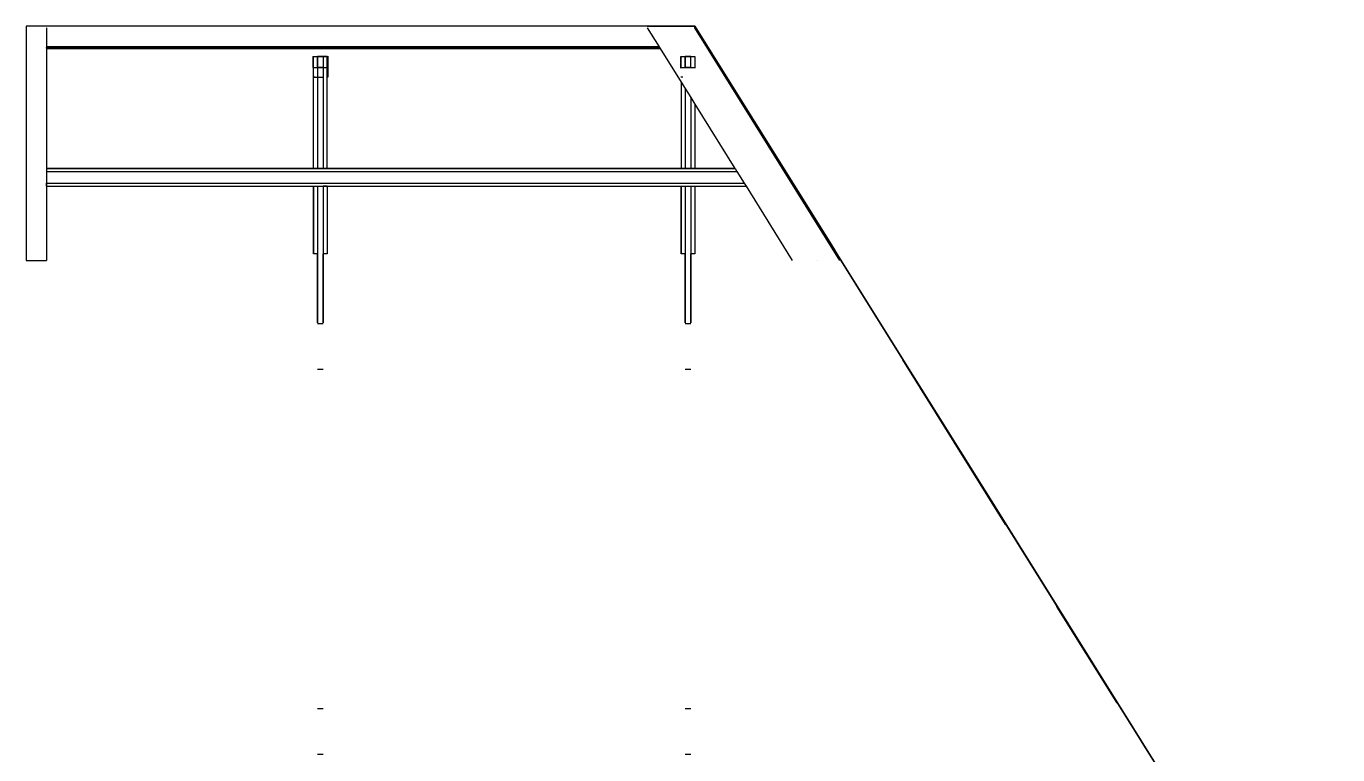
# Model space of a CAD drawing. Header units: metres. Extents: x -0.4 to 24.5, y -3 to 22.
# Drawn here: x 1.19 to 17.42, y 13.02 to 22.03 of the extents above; entities that cross this region are included whole.
import ezdxf

# ---------------------------------------------------------------- set-up
doc = ezdxf.new("R2010")
doc.units = ezdxf.units.M
for name, color, linetype in [('02_MURS_MAISON-F', 7, 'CONTINUOUS'), ('LAYER0-F', 7, 'CONTINUOUS'), ('Z_01_TOITURE-F', 7, 'CONTINUOUS'), ('Z_02_R_0-F', 7, 'CONTINUOUS'), ('Z_03_R-1-F', 7, 'CONTINUOUS'), ('Z_1_R+1-F', 7, 'CONTINUOUS')]:
    doc.layers.add(name, color=color, linetype=linetype)

msp = doc.modelspace()

# ---------------------------------------------------------------- linework, layer by layer
at = {"layer": '02_MURS_MAISON-F', "color": 7}
for points in [[(9.465, 22.03), (1.188, 22.03)], [(1.188, 22.03), (1.188, 19.134)], [(8.875, 22.03), (9.465, 22.03)], [(8.875, 22.013), (9.024, 21.775), (9.027, 21.769), (9.028, 21.768), (9.029, 21.766), (9.034, 21.758), (9.034, 21.757), (9.035, 21.757), (9.295, 21.34), (9.345, 21.26), (9.415, 21.148), (9.465, 21.067), (9.961, 20.272), (9.962, 20.271), (9.984, 20.234), (10.076, 20.088), (10.098, 20.052), (10.67, 19.134)], [(11.26, 19.134), (9.465, 22.013), (9.465, 22.03)], [(1.438, 21.775), (1.438, 20.272)], [(9.029, 21.766), (1.438, 21.766)], [(1.438, 21.758), (1.438, 21.766)], [(9.035, 21.757), (1.438, 21.757)], [(9.034, 21.758), (9.029, 21.766)], [(1.438, 20.234), (1.438, 19.134)], [(1.438, 20.052), (1.438, 20.088)], [(11.932, 18.08), (11.19, 19.267)], [(11.19, 19.267), (11.19, 19.264), (11.931, 18.079), (11.932, 18.077)], [(11.19, 19.267), (11.932, 18.08)], [(10.978, 19.134), (10.978, 19.134)], [(11.931, 18.079), (11.932, 18.08)], [(11.931, 18.079), (11.932, 18.08)], [(11.932, 18.077), (11.932, 18.08)], [(13.31, 15.867), (12.038, 17.902)], [(12.038, 17.902), (12.038, 17.899), (13.308, 15.866), (13.31, 15.864)], [(12.038, 17.902), (13.31, 15.867)], [(12.568, 17.063), (12.568, 17.06), (13.308, 15.875), (13.31, 15.872)], [(13.31, 15.872), (13.31, 15.876), (12.568, 17.063)], [(12.568, 17.06), (12.568, 17.063)], [(13.308, 15.875), (13.31, 15.876)], [(13.308, 15.866), (13.31, 15.867)], [(13.308, 15.866), (13.31, 15.867)], [(13.31, 15.864), (13.31, 15.867)], [(13.946, 14.858), (13.946, 14.855), (14.686, 13.67), (14.688, 13.667)], [(14.688, 13.667), (14.688, 13.671), (13.946, 14.858)], [(13.946, 14.855), (13.946, 14.858)], [(14.688, 13.659), (14.688, 13.666), (13.946, 14.853)], [(13.946, 14.853), (13.946, 14.846), (14.684, 13.664)], [(14.688, 13.666), (14.684, 13.664)], [(14.684, 13.664), (14.688, 13.659)], [(14.688, 13.659), (14.684, 13.664)], [(14.686, 13.67), (14.688, 13.671)], [(15.084, 13.038), (15.436, 12.475), (17.414, 9.31), (17.422, 9.297)]]:
    msp.add_lwpolyline(points, dxfattribs=at)
at = {"layer": 'LAYER0-F', "color": 7}
for points in [[(9.465, 22.029), (9.465, 22.013)], [(9.024, 21.775), (1.438, 21.775)], [(1.188, 19.134), (1.438, 19.134)], [(4.795, 18.353), (4.865, 18.353)], [(9.345, 18.353), (9.415, 18.353)], [(4.865, 17.785), (4.795, 17.785)], [(4.795, 17.785), (4.795, 17.785)], [(4.795, 17.785), (4.795, 17.785)], [(4.865, 17.785), (4.865, 17.785)], [(9.415, 17.785), (9.345, 17.785)], [(9.345, 17.785), (9.345, 17.785)], [(9.345, 17.785), (9.345, 17.785)], [(9.415, 17.785), (9.415, 17.785)], [(4.795, 13.591), (4.795, 13.592)], [(4.795, 13.592), (4.865, 13.592)], [(4.865, 13.592), (4.865, 13.591)], [(9.345, 13.591), (9.345, 13.592)], [(9.345, 13.592), (9.415, 13.592)], [(9.415, 13.592), (9.415, 13.591)], [(4.865, 13.023), (4.795, 13.023)], [(9.415, 13.023), (9.345, 13.023)]]:
    msp.add_lwpolyline(points, dxfattribs=at)
at = {"layer": 'Z_01_TOITURE-F', "color": 7}
for points in [[(4.74, 21.659), (4.74, 21.402)], [(4.74, 21.658), (4.915, 21.658)], [(4.74, 21.521), (4.74, 21.658)], [(4.745, 20.271), (4.745, 21.658)], [(4.745, 21.658), (4.795, 21.658)], [(4.865, 21.658), (4.795, 21.658)], [(4.795, 21.658), (4.795, 20.271)], [(4.795, 21.521), (4.795, 21.658)], [(4.915, 21.658), (4.865, 21.658)], [(4.865, 21.658), (4.865, 20.271)], [(4.865, 21.658), (4.92, 21.658)], [(4.915, 20.271), (4.915, 21.658)], [(4.915, 21.658), (4.915, 21.658)], [(4.92, 21.659), (4.92, 21.402)], [(4.92, 21.402), (4.92, 21.658)], [(9.29, 21.511), (9.29, 21.658)], [(9.29, 21.658), (9.465, 21.658)], [(9.295, 21.511), (9.295, 21.658)], [(9.415, 21.658), (9.345, 21.658)], [(9.345, 21.658), (9.345, 21.511)], [(9.345, 21.521), (9.345, 21.658)], [(9.415, 21.511), (9.415, 21.658)], [(9.465, 21.658), (9.465, 21.511)], [(4.74, 21.521), (4.915, 21.521)], [(4.865, 21.521), (4.795, 21.521)], [(9.29, 21.521), (9.465, 21.521)], [(9.415, 21.521), (9.345, 21.521)], [(4.74, 21.402), (4.865, 21.402)], [(4.766, 21.401), (4.74, 21.401)], [(4.92, 21.402), (4.915, 21.402)], [(9.316, 21.401), (9.29, 21.401)], [(9.295, 21.34), (9.295, 20.271)], [(9.345, 21.26), (9.345, 20.271)], [(9.415, 21.148), (9.415, 20.271)], [(9.465, 21.067), (9.465, 20.271)], [(9.961, 20.272), (1.438, 20.272)], [(1.438, 20.272), (1.438, 20.234)], [(1.438, 20.271), (9.962, 20.271)], [(1.438, 20.234), (9.984, 20.234)], [(4.915, 20.271), (4.865, 20.271)], [(1.438, 20.088), (10.076, 20.088)], [(1.438, 20.052), (10.098, 20.052)], [(4.745, 19.216), (4.745, 20.052)], [(4.745, 20.052), (4.745, 19.216)], [(4.795, 20.052), (4.795, 18.362)], [(4.865, 20.052), (4.865, 18.362)], [(4.915, 20.052), (4.865, 20.052)], [(4.915, 20.052), (4.915, 19.216)], [(9.295, 19.216), (9.295, 20.052)], [(9.295, 20.052), (9.295, 19.216)], [(9.345, 20.052), (9.345, 18.362)], [(9.415, 20.052), (9.415, 18.362)], [(9.465, 20.052), (9.465, 19.216)], [(4.795, 19.216), (4.745, 19.216)], [(4.795, 18.362), (4.795, 19.216)], [(4.915, 19.216), (4.865, 19.216)], [(4.865, 18.362), (4.865, 19.216)], [(9.345, 19.216), (9.295, 19.216)], [(9.345, 18.362), (9.345, 19.216)], [(9.465, 19.216), (9.415, 19.216)], [(9.415, 18.362), (9.415, 19.216)], [(4.795, 18.353), (4.795, 18.355)], [(4.865, 18.353), (4.865, 18.355)], [(9.345, 18.353), (9.345, 18.355)], [(9.415, 18.353), (9.415, 18.355)], [(4.795, 13.023), (4.795, 13.022)], [(4.865, 13.023), (4.865, 13.022)], [(9.345, 13.023), (9.345, 13.022)], [(9.415, 13.023), (9.415, 13.022)]]:
    msp.add_lwpolyline(points, dxfattribs=at)
at = {"layer": 'Z_02_R_0-F', "color": 7}
for points in [[(1.438, 21.769), (9.027, 21.769)], [(1.438, 21.768), (9.028, 21.768)]]:
    msp.add_lwpolyline(points, dxfattribs=at)
at = {"layer": 'Z_03_R-1-F', "color": 7}
for points in [[(9.465, 22.031), (1.438, 22.031)], [(1.438, 22.031), (1.438, 22.03)], [(1.438, 22.013), (1.438, 21.775)], [(9.465, 22.031), (9.465, 22.03), (11.168, 19.304), (11.248, 19.176), (13.048, 16.296), (13.118, 16.183), (14.728, 13.607), (14.798, 13.495), (15.084, 13.038)], [(15.084, 13.038), (15.084, 13.039), (14.798, 13.495), (14.728, 13.607), (13.118, 16.184), (13.048, 16.296), (11.248, 19.177), (11.168, 19.305), (9.465, 22.031)], [(17.414, 9.31), (9.465, 22.029)], [(11.168, 19.305), (11.168, 19.304)], [(11.248, 19.177), (11.248, 19.176)], [(13.048, 16.296), (13.048, 16.296)], [(13.118, 16.184), (13.118, 16.183)], [(14.728, 13.607), (14.728, 13.607)], [(14.798, 13.495), (14.728, 13.607)], [(14.798, 13.495), (14.798, 13.495)]]:
    msp.add_lwpolyline(points, dxfattribs=at)
at = {"layer": 'Z_1_R+1-F', "color": 7}
for points in [[(1.438, 21.758), (9.034, 21.758)], [(1.438, 21.757), (9.034, 21.757)]]:
    msp.add_lwpolyline(points, dxfattribs=at)

doc.saveas('drawing.dxf')
